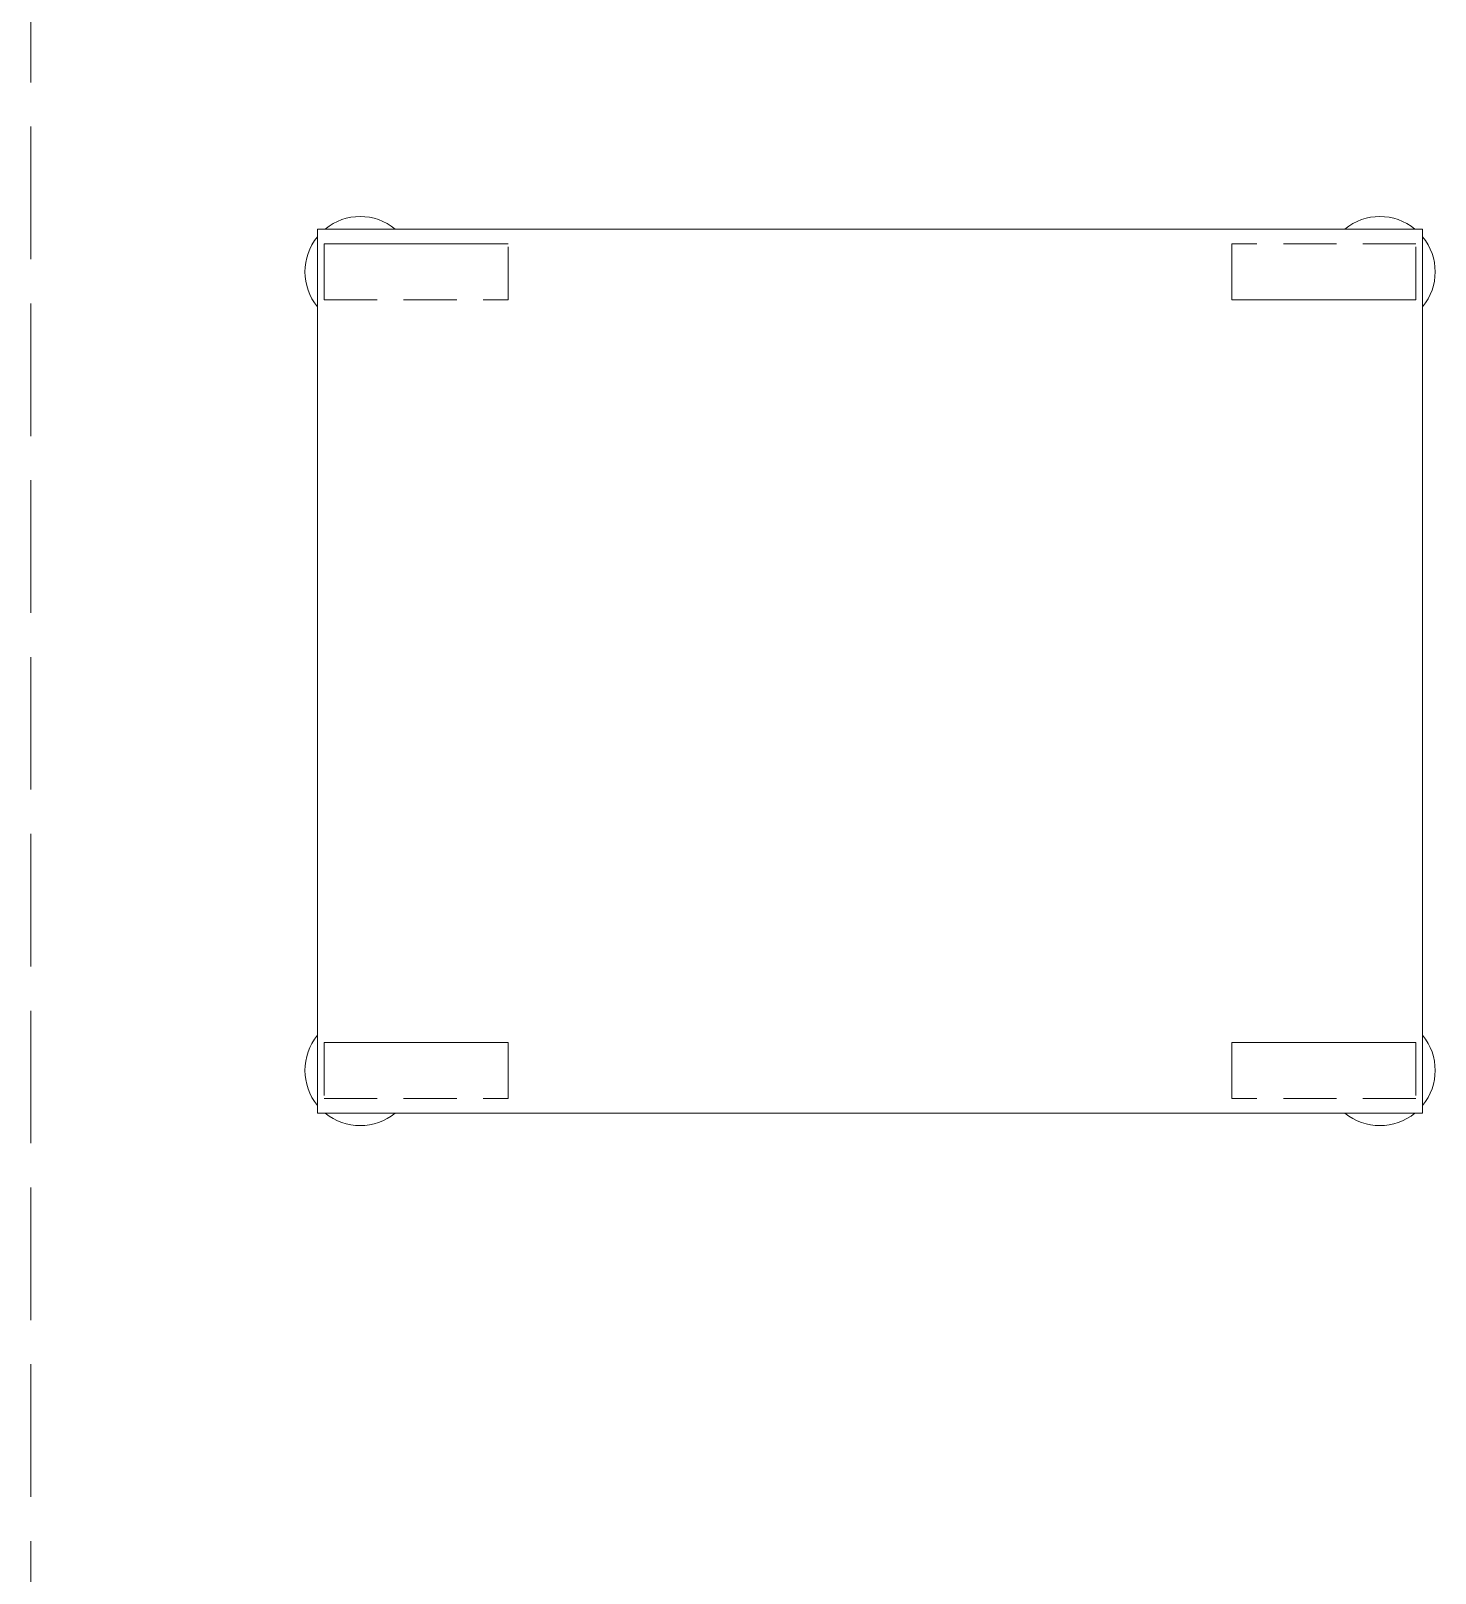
# Model space of a CAD drawing. Units: millimetres at full size. Extents: x -12803 to 120774, y -9413 to 101127.
# Drawn here: x 101255 to 102208, y 12549 to 13596 of the extents above; entities that cross this region are included whole.
import ezdxf

# ---------------------------------------------------------------- set-up
doc = ezdxf.new("R2010")
doc.units = ezdxf.units.MM
doc.header["$LTSCALE"] = 30
doc.linetypes.add('DASHED1', pattern=[1.8, 1.2, -0.6])
doc.linetypes.add('DASHED3', pattern=[4, 3, -1])
doc.layers.add('0-0_NoName', color=7, linetype='Continuous')
for name, color, linetype, lineweight in [('0-A_AIHO34-移動式板金', 7, 'Continuous', 15), ('0-B_AIHO37-移動式板金隠れ線', 7, 'DASHED1', 15), ('0-C_AIHO34-移動式板金LL', 7, 'Continuous', 15), ('0-D_AIHO47-移動式板金アウトライン', 7, 'DASHED1', 15), ('2-A_建具', 7, 'Continuous', 15)]:
    doc.layers.add(name, color=color, linetype=linetype, lineweight=lineweight)

# ---------------------------------------------------------------- blocks, each defined once
blk = doc.blocks.new('グループ部品-732')
at = {"layer": '0-A_AIHO34-移動式板金'}
for p, q in [((101449.36, 13461.41), (102199.36, 13461.41)), ((101449.36, 13461.41), (101449.36, 12861.41)), ((102199.36, 12861.41), (102199.36, 13461.41)), ((101449.36, 12861.41), (102199.36, 12861.41))]:
    blk.add_line(p, q, dxfattribs=at)
at = {"layer": '0-B_AIHO37-移動式板金隠れ線'}
for p, q in [((101578.86, 13413.41), (101578.86, 13451.41)), ((102069.86, 13413.41), (102069.86, 13451.41)), ((101453.86, 13413.41), (101578.86, 13413.41)), ((102194.86, 13413.41), (102069.86, 13413.41)), ((101453.86, 12909.41), (101578.86, 12909.41)), ((101578.86, 12909.41), (101578.86, 12871.41)), ((102194.86, 12909.41), (102069.86, 12909.41)), ((102069.86, 12909.41), (102069.86, 12871.41)), ((102194.86, 12909.41), (102194.86, 12871.41)), ((102194.86, 12871.41), (102069.86, 12871.41))]:
    blk.add_line(p, q, dxfattribs=at)
for points in [[(101453.86, 13413.41), (101453.86, 13451.41), (101578.86, 13451.41)], [(102194.86, 13413.41), (102194.86, 13451.41), (102069.86, 13451.41)], [(101453.86, 12909.41), (101453.86, 12871.41), (101578.86, 12871.41)]]:
    blk.add_lwpolyline(points, dxfattribs=at)
at = {"layer": '0-C_AIHO34-移動式板金LL'}
for centre, start, end in [((101478.36, 13432.41), 50.65417, 129.34583), ((102170.36, 13432.41), 50.65417, 129.34583), ((101478.36, 13432.41), 140.65417, 219.34583), ((102170.36, 13432.41), 320.65417, 39.34583), ((101478.36, 12890.41), 140.65417, 219.34583), ((102170.36, 12890.41), 320.65417, 39.34583), ((101478.36, 12890.41), 230.65417, 309.34583), ((102170.36, 12890.41), 230.65417, 309.34583)]:
    blk.add_arc(centre, 37.5, start, end, dxfattribs=at)
at = {"layer": '0-D_AIHO47-移動式板金アウトライン', "linetype": 'Continuous'}
blk.add_lwpolyline([(101449.36, 12861.41), (102199.36, 12861.41), (102199.36, 13461.41), (101449.36, 13461.41)], close=True, dxfattribs=at)
at = {"layer": '0-D_AIHO47-移動式板金アウトライン'}
for points in [[(101453.86, 13413.41), (101578.86, 13413.41), (101578.86, 13451.41), (101453.86, 13451.41)], [(102069.86, 13413.41), (102194.86, 13413.41), (102194.86, 13451.41), (102069.86, 13451.41)], [(101578.86, 12909.41), (101453.86, 12909.41), (101453.86, 12871.41), (101578.86, 12871.41)], [(102069.86, 12909.41), (102194.86, 12909.41), (102194.86, 12871.41), (102069.86, 12871.41)]]:
    blk.add_lwpolyline(points, close=True, dxfattribs=at)
at = {"layer": '2-A_建具', "linetype": 'DASHED3'}
blk.add_line((101254.86, 14250.91), (101254.86, 12106.41), dxfattribs=at)
blk = doc.blocks.new('グループ部品-763')
at = {"layer": '0-A_AIHO34-移動式板金'}
for p, q in [((101449.36, 13461.41), (102199.36, 13461.41)), ((101449.36, 13461.41), (101449.36, 12861.41)), ((102199.36, 12861.41), (102199.36, 13461.41)), ((101449.36, 12861.41), (102199.36, 12861.41))]:
    blk.add_line(p, q, dxfattribs=at)
at = {"layer": '0-B_AIHO37-移動式板金隠れ線'}
for p, q in [((101578.86, 13413.41), (101578.86, 13451.41)), ((102069.86, 13413.41), (102069.86, 13451.41)), ((101453.86, 13413.41), (101578.86, 13413.41)), ((102194.86, 13413.41), (102069.86, 13413.41)), ((101453.86, 12909.41), (101578.86, 12909.41)), ((101578.86, 12909.41), (101578.86, 12871.41)), ((102194.86, 12909.41), (102069.86, 12909.41)), ((102069.86, 12909.41), (102069.86, 12871.41)), ((102194.86, 12909.41), (102194.86, 12871.41)), ((102194.86, 12871.41), (102069.86, 12871.41))]:
    blk.add_line(p, q, dxfattribs=at)
for points in [[(101453.86, 13413.41), (101453.86, 13451.41), (101578.86, 13451.41)], [(102194.86, 13413.41), (102194.86, 13451.41), (102069.86, 13451.41)], [(101453.86, 12909.41), (101453.86, 12871.41), (101578.86, 12871.41)]]:
    blk.add_lwpolyline(points, dxfattribs=at)
at = {"layer": '0-C_AIHO34-移動式板金LL'}
for centre, start, end in [((101478.36, 13432.41), 50.65417, 129.34583), ((102170.36, 13432.41), 50.65417, 129.34583), ((101478.36, 13432.41), 140.65417, 219.34583), ((102170.36, 13432.41), 320.65417, 39.34583), ((101478.36, 12890.41), 140.65417, 219.34583), ((102170.36, 12890.41), 320.65417, 39.34583), ((101478.36, 12890.41), 230.65417, 309.34583), ((102170.36, 12890.41), 230.65417, 309.34583)]:
    blk.add_arc(centre, 37.5, start, end, dxfattribs=at)
at = {"layer": '0-D_AIHO47-移動式板金アウトライン', "linetype": 'Continuous'}
blk.add_lwpolyline([(101449.36, 12861.41), (102199.36, 12861.41), (102199.36, 13461.41), (101449.36, 13461.41)], close=True, dxfattribs=at)
at = {"layer": '0-D_AIHO47-移動式板金アウトライン'}
for points in [[(101453.86, 13413.41), (101578.86, 13413.41), (101578.86, 13451.41), (101453.86, 13451.41)], [(102069.86, 13413.41), (102194.86, 13413.41), (102194.86, 13451.41), (102069.86, 13451.41)], [(101578.86, 12909.41), (101453.86, 12909.41), (101453.86, 12871.41), (101578.86, 12871.41)], [(102069.86, 12909.41), (102194.86, 12909.41), (102194.86, 12871.41), (102069.86, 12871.41)]]:
    blk.add_lwpolyline(points, close=True, dxfattribs=at)
at = {"layer": '2-A_建具', "linetype": 'DASHED3'}
blk.add_line((101254.86, 14250.91), (101254.86, 12106.41), dxfattribs=at)

msp = doc.modelspace()

# ---------------------------------------------------------------- block references
at = {"layer": '0-0_NoName'}
for name in ['グループ部品-732', 'グループ部品-763']:
    msp.add_blockref(name, (0, 0), dxfattribs=at)

doc.saveas('drawing.dxf')
